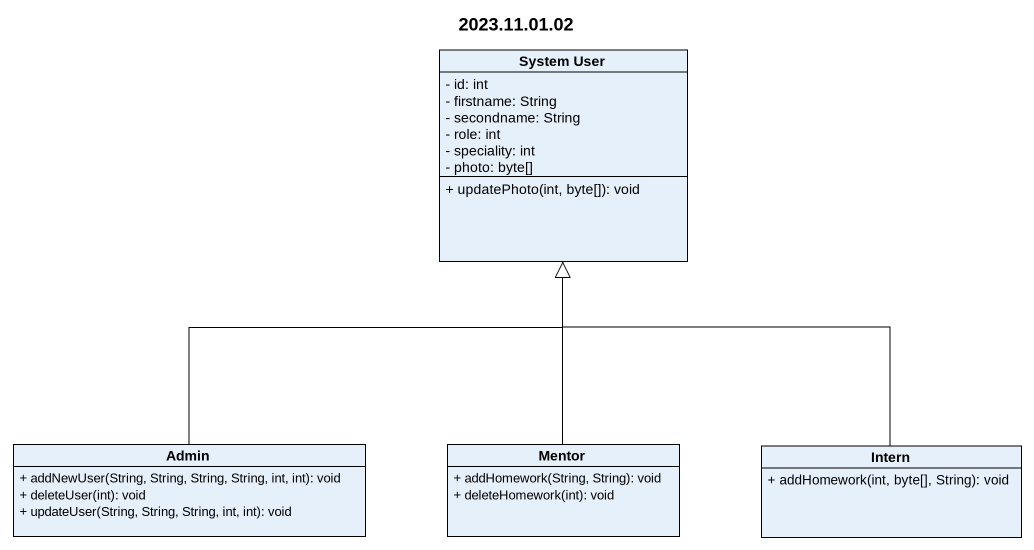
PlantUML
@startuml
title 2023.11.01.02
hide circle
hide empty members
skinparam classAttributeIconSize 0
class "System User" as System_User {
  - id: int
  - firstname: String
  - secondname: String
  - role: int
  - speciality: int
  - photo: byte[]
  + updatePhoto(int, byte[]): void
}
class Admin {
  + addNewUser(String, String, String, String, int, int): void
  + deleteUser(int): void
  + updateUser(String, String, String, int, int): void
}
class Mentor {
  + addHomework(String, String): void
  + deleteHomework(int): void
}
class Intern {
  + addHomework(int, byte[], String): void
}
Admin -up-|> System_User
Mentor -up-|> System_User
Intern -up-|> System_User
@enduml
